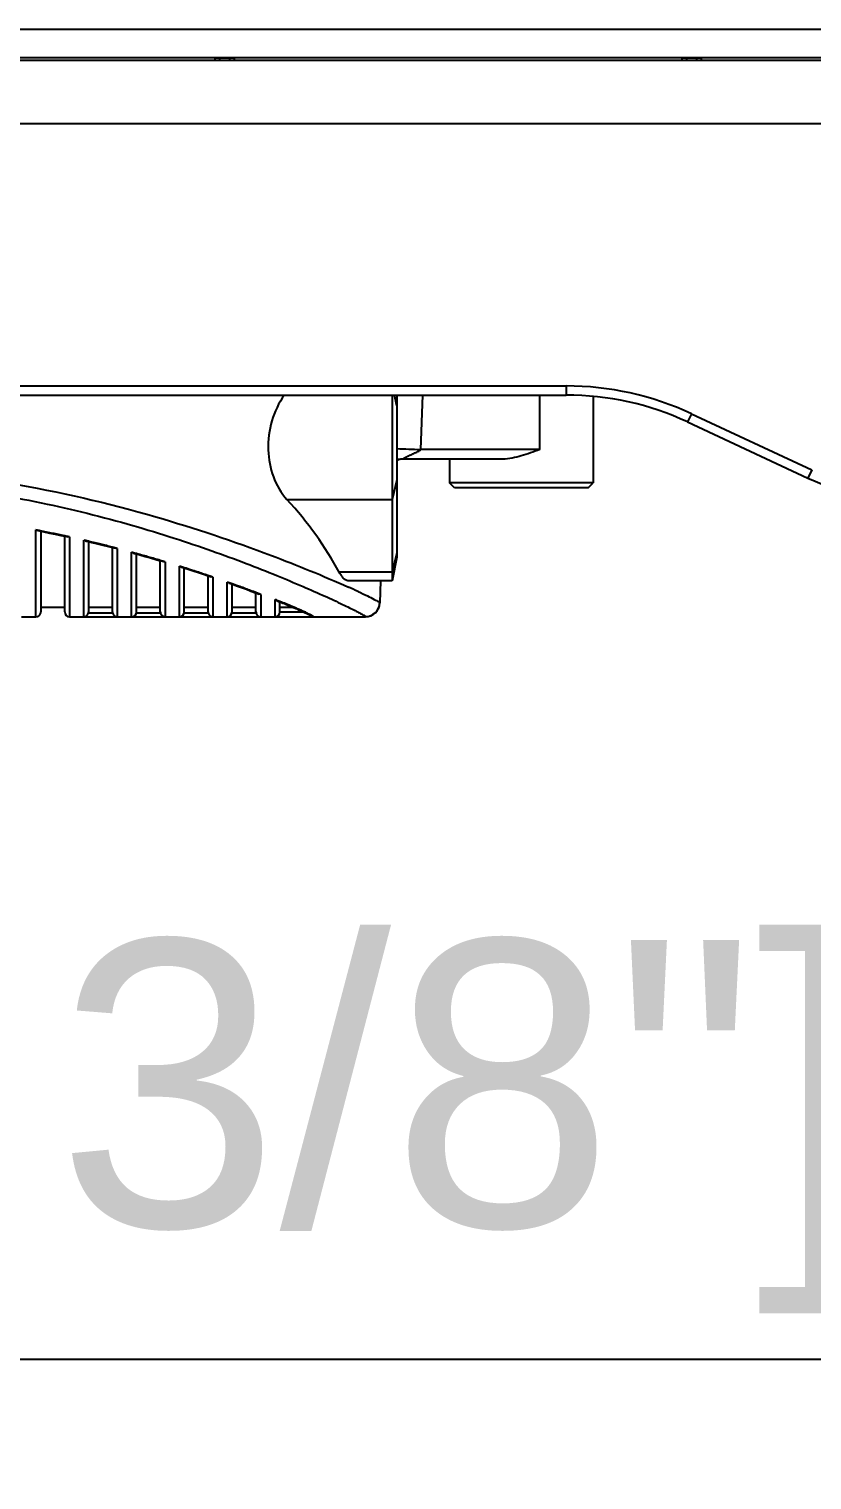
# Model space of a CAD drawing. Header units: millimetres. Extents: x -1070 to 42146, y 1440 to 12921.
# Drawn here: x 933 to 1014.9, y 2319.8 to 2471.6 of the extents above; entities that cross this region are included whole.
import ezdxf

# ---------------------------------------------------------------- set-up
doc = ezdxf.new("R2010")
doc.units = ezdxf.units.MM
for name, color, linetype in [('02___PRT_ALL_AXES', 7, 'Continuous'), ('06___PRT_ALL_SURFS', 7, 'Continuous'), ('DIM', 4, 'Continuous'), ('DW-PLUS-500X750实线CONTINUOUS', 7, 'Continuous'), ('EXT_COPY_GEOM_FEAT', 7, 'Continuous')]:
    doc.layers.add(name, color=color, linetype=linetype)
doc.styles.get("Standard").update_dxf_attribs({"font": 'arial.ttf'})
doc.dimstyles.new('ISO-200', dxfattribs={"dimtxt": 30, "dimasz": 25, "dimexe": 1.25, "dimexo": 5, "dimgap": 5, "dimtad": 1, "dimtoh": 1, "dimdec": 1, "dimdsep": 46, "dimtxsty": 'Standard', "dimcen": 2.5, "dimadec": 0, "dimazin": 0, "dimtfac": 1, "dimtdec": 1, "dimtmove": 0, "dimatfit": 3, "dimfxl": 1, "dimarcsym": 0})

# ---------------------------------------------------------------- blocks, each defined once
blk = doc.blocks.new('*D49')
at = {"layer": 'Defpoints', "color": 0, "transparency": 16777216}
for p in [(715.52, 2445.13), (1105.52, 2445.13), (1105.52, 2259.48)]:
    blk.add_point(p, dxfattribs=at)
at = {"layer": 'DIM', "color": 0, "lineweight": -2, "transparency": 16777216}
for p, q in [((715.52, 2440.13), (715.52, 2258.23)), ((1105.52, 2440.13), (1105.52, 2258.23)), ((740.52, 2259.48), (1080.52, 2259.48))]:
    blk.add_line(p, q, dxfattribs=at)
at = {"layer": 'DIM', "color": 0, "transparency": 16777216}
for points in [[(740.52, 2263.64), (740.52, 2255.31), (715.52, 2259.48)], [(1080.52, 2263.64), (1080.52, 2255.31), (1105.52, 2259.48)]]:
    blk.add_solid(points, dxfattribs=at)
at = {"layer": 'DIM', "color": 0, "lineweight": -3, "transparency": 16777216, "insert": (900.03, 2303.32), "char_height": 30, "attachment_point": 2}
blk.add_mtext('390 [1\'-3 3/8"]', dxfattribs=at)
blk = doc.blocks.new('*D50')
at = {"layer": 'Defpoints', "color": 0, "transparency": 16777216}
for p in [(765.52, 2438.13), (1055.52, 2438.13), (1055.52, 2332.46)]:
    blk.add_point(p, dxfattribs=at)
at = {"layer": 'DIM', "color": 0, "lineweight": -2, "transparency": 16777216}
for p, q in [((765.52, 2433.13), (765.52, 2331.21)), ((1055.52, 2433.13), (1055.52, 2331.21)), ((790.52, 2332.46), (1030.52, 2332.46))]:
    blk.add_line(p, q, dxfattribs=at)
at = {"layer": 'DIM', "color": 0, "transparency": 16777216}
for points in [[(790.52, 2336.63), (790.52, 2328.29), (765.52, 2332.46)], [(1030.52, 2336.63), (1030.52, 2328.29), (1055.52, 2332.46)]]:
    blk.add_solid(points, dxfattribs=at)
at = {"layer": 'DIM', "color": 0, "lineweight": -3, "transparency": 16777216, "insert": (902.61, 2376.3), "char_height": 30, "attachment_point": 2}
blk.add_mtext('290 [11 3/8"]', dxfattribs=at)

msp = doc.modelspace()

# ---------------------------------------------------------------- linework, layer by layer
at = {"color": 7, "linetype": 'Continuous', "lineweight": -3}
for p, q in [((971.022, 2433.334), (971.022, 2431.332)), ((971.522, 2432.219), (971.249, 2433.334)), ((971.522, 2433.334), (971.522, 2432.219)), ((974.185, 2433.334), (973.986, 2427.634)), ((986.463, 2427.634), (986.463, 2433.334)), ((971.022, 2431.332), (971.022, 2425.337)), ((971.522, 2432.219), (971.522, 2424.45)), ((971.614, 2426.554), (971.693, 2426.576)), ((971.629, 2426.559), (971.693, 2426.576)), ((982.59, 2426.634), (972.174, 2426.634)), ((972.183, 2426.673), (972.354, 2426.77)), ((986.463, 2427.634), (973.986, 2427.634)), ((977.022, 2426.634), (977.022, 2424.134)), ((971.022, 2425.337), (971.022, 2422.402)), ((971.522, 2424.45), (971.022, 2422.402)), ((971.522, 2424.45), (971.522, 2418.534)), ((977.522, 2423.634), (977.022, 2424.134)), ((978.949, 2424.134), (977.022, 2424.134)), ((978.462, 2423.634), (977.522, 2423.634)), ((983.057, 2423.634), (978.462, 2423.634)), ((982.963, 2424.134), (978.949, 2424.134)), ((984.522, 2424.134), (982.963, 2424.134)), ((983.778, 2423.634), (983.057, 2423.634)), ((984.522, 2423.634), (983.778, 2423.634)), ((986.08, 2424.134), (984.522, 2424.134)), ((985.266, 2423.634), (984.522, 2423.634)), ((985.986, 2423.634), (985.266, 2423.634)), ((990.581, 2423.634), (985.986, 2423.634)), ((990.094, 2424.134), (986.08, 2424.134)), ((991.016, 2424.134), (990.094, 2424.134)), ((991.367, 2423.634), (990.581, 2423.634)), ((992.022, 2424.134), (991.016, 2424.134)), ((991.522, 2423.634), (991.367, 2423.634)), ((991.522, 2423.634), (992.022, 2424.134)), ((960.017, 2422.402), (971.022, 2422.402)), ((971.022, 2422.402), (971.022, 2414.789)), ((933.772, 2419.144), (933.772, 2419.213)), ((933.772, 2411.944), (933.772, 2419.144)), ((933.952, 2419.144), (934.272, 2419.081)), ((934.272, 2419.081), (934.596, 2419.017)), ((934.272, 2419.081), (934.272, 2411.622)), ((934.596, 2419.017), (935.19, 2418.897)), ((935.19, 2418.897), (935.78, 2418.775)), ((936.772, 2418.563), (936.951, 2418.524)), ((936.772, 2418.493), (936.772, 2418.563)), ((936.772, 2417.183), (936.772, 2418.493)), ((936.772, 2411.562), (936.772, 2417.183)), ((936.951, 2418.524), (937.092, 2418.493)), ((937.272, 2418.488), (937.272, 2411.798)), ((938.772, 2418.071), (938.772, 2418.147)), ((938.772, 2411.73), (938.772, 2418.071)), ((938.951, 2418.071), (939.025, 2418.053)), ((939.025, 2418.053), (939.272, 2417.995)), ((939.272, 2418.03), (939.203, 2418.046)), ((939.272, 2417.995), (939.61, 2417.914)), ((939.272, 2417.995), (939.272, 2416.736)), ((939.61, 2417.914), (940.191, 2417.774)), ((940.191, 2417.774), (940.767, 2417.632)), ((941.772, 2417.377), (941.904, 2417.343)), ((941.772, 2417.295), (941.772, 2417.377)), ((941.772, 2415.879), (941.772, 2417.295)), ((941.904, 2417.343), (942.092, 2417.295)), ((942.272, 2417.282), (942.272, 2411.556)), ((971.522, 2418.534), (971.522, 2416.836)), ((939.272, 2416.736), (939.272, 2411.499)), ((941.772, 2411.665), (941.772, 2415.879)), ((943.772, 2415.475), (943.772, 2416.882)), ((943.951, 2416.798), (944.062, 2416.768)), ((944.062, 2416.768), (944.272, 2416.71)), ((944.272, 2416.744), (944.192, 2416.767)), ((944.272, 2416.71), (944.634, 2416.609)), ((944.272, 2415.359), (944.272, 2416.71)), ((944.634, 2416.609), (945.199, 2416.45)), ((945.199, 2416.45), (945.756, 2416.291)), ((946.772, 2415.994), (946.85, 2415.971)), ((946.772, 2415.898), (946.772, 2415.994)), ((946.772, 2415.879), (946.772, 2415.898)), ((946.772, 2414.891), (946.772, 2415.879)), ((946.85, 2415.971), (947.093, 2415.898)), ((947.272, 2415.879), (947.272, 2411.916)), ((971.522, 2416.836), (971.022, 2414.789)), ((971.522, 2416.384), (971.022, 2413.884)), ((971.522, 2416.836), (971.522, 2416.384)), ((943.772, 2411.476), (943.772, 2415.475)), ((944.272, 2411.54), (944.272, 2415.359)), ((946.772, 2411.491), (946.772, 2414.891)), ((948.772, 2414.316), (948.772, 2415.42)), ((948.772, 2411.773), (948.772, 2414.316)), ((948.95, 2415.329), (949.117, 2415.277)), ((949.117, 2415.277), (949.272, 2415.228)), ((949.273, 2415.262), (949.182, 2415.291)), ((949.272, 2415.228), (949.673, 2415.101)), ((949.272, 2414.128), (949.272, 2415.228)), ((949.272, 2411.716), (949.272, 2414.128)), ((949.673, 2415.101), (950.218, 2414.926)), ((950.218, 2414.926), (950.752, 2414.752)), ((951.772, 2412.861), (951.772, 2414.413)), ((951.789, 2414.408), (952.094, 2414.305)), ((952.272, 2414.279), (952.272, 2413.413)), ((971.022, 2414.789), (965.484, 2414.789)), ((971.022, 2414.789), (971.022, 2413.884)), ((951.772, 2411.699), (951.772, 2412.861)), ((952.272, 2413.413), (952.272, 2411.982)), ((953.772, 2412.331), (953.772, 2413.76)), ((953.949, 2413.663), (954.207, 2413.571)), ((954.207, 2413.571), (954.746, 2413.378)), ((954.272, 2412.59), (954.272, 2413.548)), ((954.272, 2411.629), (954.272, 2412.59)), ((954.746, 2413.378), (955.266, 2413.189)), ((955.266, 2413.189), (955.769, 2413.005)), ((956.721, 2412.65), (957.094, 2412.508)), ((956.772, 2412.508), (956.772, 2412.63)), ((971.022, 2413.884), (966.528, 2413.884)), ((969.797, 2413.884), (969.717, 2411.595)), ((933.772, 2411.153), (933.772, 2411.944)), ((933.772, 2410.134), (933.772, 2411.153)), ((934.272, 2411.622), (934.272, 2410.745)), ((934.272, 2411.134), (936.772, 2411.134)), ((936.772, 2410.739), (936.772, 2411.562)), ((937.272, 2411.798), (937.272, 2410.134)), ((938.772, 2410.134), (938.772, 2411.73)), ((939.272, 2411.499), (939.272, 2410.732)), ((939.272, 2411.134), (941.772, 2411.134)), ((941.772, 2410.728), (941.772, 2411.665)), ((942.272, 2411.556), (942.272, 2410.49)), ((943.772, 2410.134), (943.772, 2411.476)), ((944.272, 2410.713), (944.272, 2411.54)), ((944.272, 2411.134), (946.772, 2411.134)), ((946.772, 2410.714), (946.772, 2411.491)), ((947.272, 2411.916), (947.272, 2410.777)), ((948.772, 2410.134), (948.772, 2411.773)), ((949.272, 2410.78), (949.272, 2411.716)), ((949.272, 2411.134), (951.772, 2411.134)), ((951.772, 2410.774), (951.772, 2411.699)), ((952.272, 2411.982), (952.272, 2410.597)), ((953.772, 2411.75), (953.772, 2412.331)), ((953.772, 2410.134), (953.772, 2411.75)), ((954.272, 2410.809), (954.272, 2411.629)), ((954.272, 2411.134), (956.772, 2411.134)), ((956.772, 2412.483), (956.772, 2412.508)), ((956.772, 2411.66), (956.772, 2412.483)), ((956.772, 2410.902), (956.772, 2411.66)), ((957.272, 2412.475), (957.272, 2411.985)), ((957.272, 2411.985), (957.272, 2411.552)), ((957.272, 2411.552), (957.272, 2410.598)), ((958.772, 2411.558), (958.772, 2411.935)), ((958.772, 2410.491), (958.772, 2411.558)), ((959.267, 2411.737), (959.178, 2411.773)), ((959.272, 2410.792), (959.272, 2411.689)), ((959.272, 2411.134), (960.611, 2411.134)), ((959.293, 2411.681), (959.435, 2411.623)), ((932.272, 2410.134), (933.772, 2410.134)), ((934.272, 2410.745), (934.272, 2410.634)), ((936.772, 2410.634), (936.772, 2410.739)), ((937.272, 2410.134), (938.772, 2410.134)), ((938.772, 2410.134), (939.272, 2410.134)), ((939.261, 2410.534), (941.782, 2410.534)), ((939.272, 2410.732), (939.272, 2410.634)), ((939.272, 2410.134), (941.772, 2410.134)), ((941.772, 2410.634), (941.772, 2410.728)), ((941.772, 2410.134), (942.272, 2410.134)), ((942.272, 2410.49), (942.272, 2410.134)), ((942.272, 2410.134), (943.772, 2410.134)), ((943.772, 2410.134), (944.272, 2410.134)), ((944.261, 2410.534), (946.782, 2410.534)), ((944.272, 2410.634), (944.272, 2410.713)), ((944.272, 2410.134), (946.772, 2410.134)), ((946.772, 2410.634), (946.772, 2410.714)), ((946.772, 2410.134), (947.022, 2410.134)), ((947.022, 2410.134), (947.272, 2410.134)), ((947.272, 2410.777), (947.272, 2410.134)), ((947.272, 2410.134), (948.772, 2410.134)), ((948.772, 2410.134), (949.272, 2410.134)), ((949.261, 2410.534), (951.782, 2410.534)), ((949.272, 2410.634), (949.272, 2410.78)), ((949.272, 2410.134), (951.772, 2410.134)), ((951.772, 2410.634), (951.772, 2410.774)), ((951.772, 2410.134), (952.272, 2410.134)), ((952.272, 2410.597), (952.272, 2410.134)), ((952.272, 2410.134), (953.772, 2410.134)), ((953.772, 2410.134), (954.272, 2410.134)), ((954.261, 2410.534), (956.782, 2410.534)), ((954.272, 2410.634), (954.272, 2410.809)), ((954.272, 2410.134), (956.772, 2410.134)), ((956.772, 2410.758), (956.772, 2410.902)), ((956.772, 2410.634), (956.772, 2410.758)), ((956.772, 2410.134), (957.272, 2410.134)), ((957.272, 2410.598), (957.272, 2410.134)), ((957.272, 2410.134), (958.772, 2410.134)), ((958.772, 2410.223), (958.772, 2410.491)), ((958.772, 2410.134), (958.772, 2410.223)), ((958.772, 2410.134), (959.518, 2410.134)), ((959.272, 2410.634), (959.272, 2410.792)), ((959.272, 2410.634), (959.832, 2410.634)), ((959.518, 2410.134), (960.755, 2410.134)), ((959.832, 2410.634), (960.322, 2410.634)), ((960.322, 2410.634), (960.745, 2410.634)), ((960.745, 2410.634), (961.105, 2410.634)), ((960.755, 2410.134), (961.239, 2410.134)), ((961.105, 2410.634), (961.407, 2410.634)), ((961.239, 2410.134), (962.76, 2410.134)), ((961.407, 2410.634), (961.747, 2410.634)), ((962.772, 2410.134), (962.772, 2410.147)), ((962.772, 2410.134), (968.217, 2410.134)), ((968.218, 2410.147), (968.217, 2410.134))]:
    msp.add_line(p, q, dxfattribs=at)
at = {"color": 1, "lineweight": -3}
msp.add_lwpolyline([(660.622, 2471.634), (1160.622, 2471.634), (1160.622, 2468.634), (660.622, 2468.634)], close=True, dxfattribs=at)
at = {"color": 7, "linetype": 'Continuous', "lineweight": -3}
for points in [[(935.78, 2418.775), (936.367, 2418.651), (936.772, 2418.563)], [(940.767, 2417.632), (941.338, 2417.488), (941.772, 2417.377)], [(945.756, 2416.291), (946.307, 2416.131), (946.772, 2415.994)], [(950.752, 2414.752), (951.276, 2414.579), (951.789, 2414.408)], [(955.769, 2413.005), (956.254, 2412.825), (956.721, 2412.65)], [(958.971, 2411.811), (958.998, 2411.8), (959.147, 2411.74), (959.293, 2411.681)], [(959.435, 2411.623), (959.573, 2411.567), (959.708, 2411.512), (959.839, 2411.458)], [(959.839, 2411.458), (959.966, 2411.405), (960.09, 2411.353), (960.21, 2411.303), (960.327, 2411.254)], [(960.327, 2411.254), (960.44, 2411.207), (960.55, 2411.16), (960.656, 2411.115), (960.759, 2411.071), (960.858, 2411.028), (960.954, 2410.987), (961.047, 2410.947), (961.136, 2410.908), (961.222, 2410.87)], [(961.222, 2410.87), (961.305, 2410.834), (961.384, 2410.798), (961.461, 2410.764), (961.534, 2410.731), (961.604, 2410.7), (961.671, 2410.669), (961.735, 2410.64), (961.796, 2410.612), (961.854, 2410.585), (961.909, 2410.559), (961.962, 2410.534), (962.011, 2410.51), (962.058, 2410.488), (962.101, 2410.466), (962.143, 2410.446), (962.181, 2410.427), (962.217, 2410.409), (962.25, 2410.392), (962.28, 2410.376), (962.308, 2410.361), (962.333, 2410.348), (962.356, 2410.335), (962.376, 2410.324), (962.393, 2410.314), (962.408, 2410.306), (962.419, 2410.298), (962.428, 2410.293), (962.431, 2410.291)]]:
    msp.add_lwpolyline(points, dxfattribs=at)
for centre, radius, start, end in [((972.174, 2424.634), 2, 103.89171, 110.66328), ((972.174, 2424.634), 2, 103.89096, 110.63062), ((986.869, 2774.089), 346.694, 267.46194, 267.87047), ((972.174, 2424.634), 2, 97.33333, 103.89096), ((972.174, 2424.634), 2, 90, 97.33333), ((909.082, 2291.332), 130.243, 78.87458, 79.07281), ((908.837, 2290.089), 131.51, 78.28582, 78.87397), ((908.588, 2288.881), 132.744, 78.02991, 78.28641), ((908.455, 2288.254), 133.384, 77.74294, 78.02989), ((908.336, 2287.705), 133.946, 77.52416, 77.743), ((907.813, 2285.399), 136.311, 76.68641, 76.87248), ((907.666, 2284.778), 136.948, 76.35866, 76.65637), ((907.524, 2284.195), 137.548, 76.10716, 76.3587), ((907.377, 2283.602), 138.16, 75.85919, 76.10714), ((907.201, 2282.901), 138.883, 75.58619, 75.85918), ((907.039, 2282.272), 139.531, 75.37426, 75.58624), ((906.477, 2280.167), 141.71, 74.56548, 74.74165), ((906.284, 2279.467), 142.437, 74.23221, 74.5316), ((906.093, 2278.792), 143.138, 73.98696, 74.23226), ((905.941, 2278.261), 143.69, 73.74759, 73.98698), ((905.804, 2277.793), 144.178, 73.49235, 73.74758), ((905.683, 2277.383), 144.606, 73.28565, 73.49237), ((905.297, 2276.117), 145.929, 72.4989, 72.66769), ((905.197, 2275.801), 146.261, 72.15041, 72.46113), ((905.111, 2275.532), 146.543, 71.90639, 72.15043), ((905.1, 2275.5), 146.577, 71.67139, 71.90644), ((905.197, 2275.789), 146.272, 71.2263, 71.67149), ((905.977, 2278.039), 143.89, 70.43033, 70.59997), ((906.595, 2279.776), 142.047, 70.03896, 70.43086), ((907.437, 2282.094), 139.581, 69.7766, 70.03866), ((908.344, 2284.557), 136.956, 69.52564, 69.77674), ((910.039, 2289.086), 132.121, 69.05348, 69.52716), ((927.194, 2325.843), 95.8, 65.15448, 65.81818), ((918.326, 2310.448), 109.25, 68.04215, 68.27162), ((926.573, 2330.719), 87.365, 67.10966, 68.0238), ((934.068, 2348.5), 68.069, 66.76685, 67.09958), ((968.217, 2411.634), 1.5, 270, 358), ((968.217, 2411.634), 1.5, 270.01211, 348.22421), ((968.218, 2411.647), 1.499, 269.97991, 358.01441), ((968.217, 2411.634), 1.5, 348.22421, 358.00042), ((933.772, 2410.634), 0.5, 270, 340), ((933.772, 2410.634), 0.5, 340, 0), ((937.272, 2410.634), 0.5, 180, 270), ((938.772, 2410.634), 0.5, 270, 340), ((938.772, 2410.634), 0.5, 340, 0), ((942.272, 2410.634), 0.5, 180, 200), ((942.272, 2410.634), 0.5, 200, 270), ((943.772, 2410.634), 0.5, 270, 0), ((947.272, 2410.634), 0.5, 180, 200), ((947.272, 2410.634), 0.5, 200, 270), ((948.772, 2410.634), 0.5, 270, 0), ((952.272, 2410.634), 0.5, 180, 200), ((952.272, 2410.634), 0.5, 200, 270), ((953.772, 2410.634), 0.5, 270, 0), ((957.272, 2410.634), 0.5, 180, 200), ((957.272, 2410.634), 0.5, 200, 270), ((958.772, 2410.634), 0.5, 270, 0), ((962.772, 2410.634), 0.5, 219.09624, 260), ((962.772, 2410.642), 0.494, 259.82638, 269.93734)]:
    msp.add_arc(centre, radius, start, end, dxfattribs=at)
msp.add_ellipse((910.522, 2400.194), major_axis=(58.78, 0), ratio=0.700417, start_param=0.3623609, end_param=0.5697395, dxfattribs=at)
for points, knots in [([(959.737, 2433.333), (958.586, 2431.703), (957.432, 2427.745), (958.77, 2423.765), (960.017, 2422.402)], [0, 0, 0, 0, 0.5193732, 1, 1, 1, 1]), ([(972.174, 2426.634), (972.164, 2426.634), (972.124, 2426.644), (972.17, 2426.665), (972.183, 2426.673)], [0, 0, 0, 0, 0.3751348, 1, 1, 1, 1]), ([(972.354, 2426.77), (972.485, 2426.842), (972.758, 2426.982), (973.178, 2427.176), (973.547, 2427.331), (973.815, 2427.464), (973.971, 2427.559), (973.986, 2427.634)], [0, 0, 0, 0, 0.2404866, 0.4950407, 0.7493825, 0.8758617, 1, 1, 1, 1]), ([(913.683, 2425.803), (919.487, 2425.649), (930.506, 2424.545), (945.418, 2421.076), (957.162, 2417.131), (963.789, 2414.427), (966.437, 2413.237)], [0, 0, 0, 0, 0.3193072, 0.6066182, 0.8403111, 1, 1, 1, 1]), ([(912.521, 2424.54), (916.266, 2424.473), (923.585, 2423.975), (934.067, 2422.254), (942.195, 2420.227), (948.114, 2418.421), (952.069, 2417.084), (955.646, 2415.767), (958.82, 2414.514), (961.567, 2413.363), (963.858, 2412.35), (965.472, 2411.602), (966.515, 2411.096), (967.113, 2410.799), (967.572, 2410.556), (967.922, 2410.372), (968.096, 2410.245), (968.219, 2410.179), (968.218, 2410.147)], [0, 0, 0, 0, 0.193708, 0.3786734, 0.5487131, 0.6265111, 0.698671, 0.7645874, 0.8236353, 0.8751757, 0.918577, 0.9532293, 0.967104, 0.9785994, 0.9876586, 0.9942452, 0.9983473, 1, 1, 1, 1]), ([(966.528, 2413.884), (966.437, 2413.884), (965.962, 2414.004), (965.667, 2414.452), (965.484, 2414.789)], [0, 0, 0, 0, 0.1916684, 1, 1, 1, 1]), ([(967.447, 2412.776), (967.778, 2412.623), (968.346, 2412.354), (968.998, 2412.032), (969.373, 2411.831), (969.558, 2411.727), (969.656, 2411.656), (969.718, 2411.613), (969.717, 2411.595)], [0, 0, 0, 0, 0.4262022, 0.7362535, 0.8467618, 0.9273909, 0.9781635, 1, 1, 1, 1]), ([(961.838, 2410.644), (961.771, 2410.675), (961.466, 2410.813), (961.159, 2410.947), (960.919, 2411.05)], [0, 0, 0, 0, 0.2196911, 1, 1, 1, 1]), ([(962.772, 2410.147), (962.772, 2410.174), (962.664, 2410.227), (962.511, 2410.328), (962.205, 2410.472), (961.974, 2410.582), (961.838, 2410.644)], [0, 0, 0, 0, 0.0770347, 0.2685233, 0.5764719, 1, 1, 1, 1])]:
    msp.add_open_spline(points, degree=3, knots=knots, dxfattribs=at)
for points in [[(984.522, 2426.967), (983.894, 2426.786), (983.243, 2426.634), (982.59, 2426.634)], [(986.463, 2427.634), (985.823, 2427.392), (985.179, 2427.156), (984.522, 2426.967)], [(933.952, 2419.144), (933.889, 2419.156), (933.828, 2419.182), (933.772, 2419.213)], [(937.272, 2418.488), (937.212, 2418.479), (937.15, 2418.481), (937.092, 2418.494)], [(938.951, 2418.071), (938.888, 2418.086), (938.827, 2418.114), (938.772, 2418.147)], [(942.272, 2417.282), (942.212, 2417.276), (942.15, 2417.28), (942.092, 2417.295)], [(943.951, 2416.798), (943.887, 2416.816), (943.827, 2416.846), (943.772, 2416.882)], [(947.272, 2415.879), (947.212, 2415.875), (947.15, 2415.881), (947.093, 2415.898)], [(948.95, 2415.329), (948.886, 2415.349), (948.827, 2415.382), (948.772, 2415.42)], [(952.272, 2414.279), (952.212, 2414.277), (952.15, 2414.286), (952.094, 2414.305)], [(953.949, 2413.663), (953.886, 2413.685), (953.826, 2413.72), (953.772, 2413.76)], [(957.272, 2412.475), (957.211, 2412.475), (957.15, 2412.487), (957.094, 2412.508)], [(958.971, 2411.811), (958.898, 2411.84), (958.832, 2411.885), (958.772, 2411.935)], [(962.409, 2410.303), (962.481, 2410.227), (962.582, 2410.173), (962.685, 2410.155)]]:
    msp.add_open_spline(points, degree=3, dxfattribs=at)
at = {"layer": '02___PRT_ALL_AXES', "color": 7, "linetype": 'Continuous', "lineweight": -3}
msp.add_line((992.022, 2433.2), (992.022, 2424.134), dxfattribs=at)
at = {"layer": '06___PRT_ALL_SURFS', "color": 7, "linetype": 'Continuous', "lineweight": -3}
for p, q in [((917.293, 2434.282), (989.209, 2434.282)), ((989.209, 2434.282), (989.209, 2433.334)), ((913.044, 2433.334), (989.209, 2433.334)), ((1002.31, 2431.378), (1001.887, 2430.524))]:
    msp.add_line(p, q, dxfattribs=at)
for centre, radius, start, end in [((989.214, 2403.305), 30.977, 64.99042, 90.00958), ((989.209, 2403.334), 30, 65, 90)]:
    msp.add_arc(centre, radius, start, end, dxfattribs=at)
at = {"layer": 'DW-PLUS-500X750实线CONTINUOUS', "color": 7, "lineweight": -3}
for p, q in [((1035.022, 2468.334), (912.022, 2468.334)), ((952.49, 2468.634), (954.49, 2468.634)), ((952.49, 2468.634), (952.49, 2468.334)), ((952.959, 2468.634), (952.959, 2468.334)), ((954.022, 2468.634), (954.022, 2468.334)), ((954.49, 2468.634), (954.49, 2468.334)), ((1001.318, 2468.634), (1003.318, 2468.634)), ((1001.318, 2468.634), (1001.318, 2468.334)), ((1001.787, 2468.634), (1001.787, 2468.334)), ((1002.85, 2468.634), (1002.85, 2468.334)), ((1003.318, 2468.634), (1003.318, 2468.334)), ((923.02, 2461.734), (1045.523, 2461.734)), ((917.293, 2434.282), (989.209, 2434.282)), ((989.209, 2434.282), (989.209, 2433.334)), ((831.834, 2433.334), (989.209, 2433.334)), ((1002.31, 2431.378), (1001.887, 2430.524)), ((1002.31, 2431.378), (1014.916, 2425.499)), ((1001.887, 2430.524), (1014.494, 2424.645)), ((1014.916, 2425.499), (1014.494, 2424.645))]:
    msp.add_line(p, q, dxfattribs=at)
for centre, radius, start, end in [((989.214, 2403.305), 30.977, 64.99042, 90.00958), ((989.209, 2403.334), 30, 65, 90), ((1027.172, 2451.834), 30, 245, 270)]:
    msp.add_arc(centre, radius, start, end, dxfattribs=at)
at = {"layer": 'EXT_COPY_GEOM_FEAT', "color": 7, "linetype": 'Continuous', "lineweight": -3}
for centre, radius, start, end in [((972.174, 2424.634), 2, 90.00004, 97.50209), ((972.174, 2424.634), 2, 90.00006, 97.50212), ((968.217, 2411.634), 1.5, 270.00001, 358), ((968.217, 2411.634), 1.5, 270, 358)]:
    msp.add_arc(centre, radius, start, end, dxfattribs=at)

# ---------------------------------------------------------------- dimensions: what is measured, and where the dimension line sits
at = {"layer": 'DIM', "color": 7, "lineweight": -3}
for base, p1, p2, picture, middle in [((1105.522, 2259.477), (715.522, 2445.134), (1105.522, 2445.134), '*D49', (900.028, 2259.477)), ((1055.522, 2332.459), (765.522, 2438.134), (1055.522, 2438.134), '*D50', (902.606, 2332.459))]:
    dim = msp.add_linear_dim(base=base, p1=p1, p2=p2, dimstyle='ISO-200', dxfattribs=at)
    dim.commit()
    dim.dimension.update_dxf_attribs({"geometry": picture, "text_midpoint": middle, "dimtype": 160})

doc.saveas('drawing.dxf')
